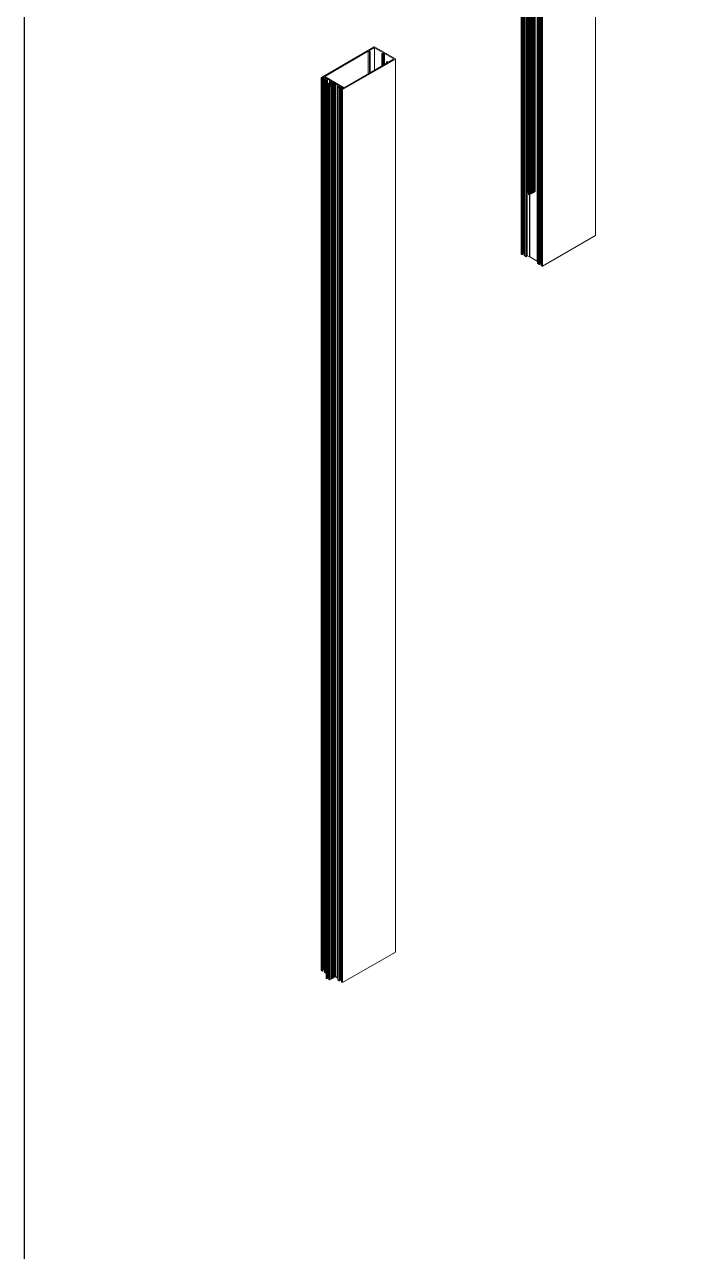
# Model space of a CAD drawing. Header units: millimetres. Extents: x 39 to 459, y 26 to 647.
# Drawn here: x 38.59 to 54.87, y 207.95 to 238.58 of the extents above; entities that cross this region are included whole.
import ezdxf

# ---------------------------------------------------------------- set-up
doc = ezdxf.new("R2010")
doc.units = ezdxf.units.MM
doc.layers.add('ANTET', color=7, linetype='Continuous')

# ---------------------------------------------------------------- blocks, each defined once
blk = doc.blocks.new('Griyaj Montajı')
at = {"color": 7, "linetype": 'Continuous', "lineweight": 15}
for p, q in [((11035.798, 2149.748), (11035.798, 2125.007)), ((11035.799, 2125.008), (11035.799, 2149.749)), ((11033.946, 2149.29), (11033.946, 2124.549)), ((11033.946, 2149.289), (11033.946, 2124.548)), ((11033.999, 2149.305), (11033.999, 2124.564)), ((11034.004, 2149.305), (11034.004, 2124.564)), ((11033.966, 2149.278), (11033.966, 2124.536)), ((11033.966, 2149.278), (11033.966, 2124.537)), ((11033.974, 2149.274), (11033.974, 2124.533)), ((11033.98, 2149.274), (11033.98, 2124.533)), ((11033.987, 2149.278), (11033.987, 2124.537)), ((11033.988, 2124.538), (11033.988, 2149.279)), ((11034.021, 2149.248), (11034.021, 2124.506)), ((11034.022, 2149.246), (11034.022, 2124.505)), ((11034.029, 2149.241), (11034.029, 2124.5)), ((11034.029, 2149.241), (11034.029, 2124.5)), ((11034.059, 2149.224), (11034.059, 2124.483)), ((11034.065, 2149.098), (11034.065, 2126.072)), ((11034.066, 2149.097), (11034.066, 2126.071)), ((11034.076, 2149.092), (11034.076, 2126.065)), ((11034.078, 2149.091), (11034.078, 2126.065)), ((11034.086, 2149.091), (11034.086, 2126.065)), ((11034.089, 2149.092), (11034.089, 2126.065)), ((11034.116, 2149.107), (11034.116, 2126.081)), ((11034.123, 2149.111), (11034.123, 2126.085)), ((11034.13, 2149.061), (11034.13, 2126.035)), ((11034.131, 2149.06), (11034.131, 2126.033)), ((11034.141, 2149.054), (11034.141, 2126.028)), ((11034.145, 2149.054), (11034.145, 2126.028)), ((11034.151, 2149.058), (11034.151, 2126.032)), ((11034.152, 2126.033), (11034.152, 2149.059)), ((11034.159, 2149.071), (11034.159, 2126.044)), ((11034.161, 2149.071), (11034.161, 2126.045)), ((11034.189, 2149.071), (11034.189, 2126.045)), ((11034.194, 2149.074), (11034.194, 2126.047)), ((11034.198, 2149.081), (11034.198, 2126.055)), ((11034.206, 2149.081), (11034.206, 2126.055)), ((11034.211, 2149.084), (11034.211, 2126.057)), ((11034.215, 2149.091), (11034.215, 2126.064)), ((11034.223, 2149.091), (11034.223, 2126.064)), ((11034.228, 2149.094), (11034.228, 2126.067)), ((11034.232, 2149.101), (11034.232, 2126.074)), ((11034.24, 2149.101), (11034.24, 2126.074)), ((11034.245, 2149.103), (11034.245, 2126.077)), ((11034.249, 2149.111), (11034.249, 2126.084)), ((11034.257, 2149.111), (11034.257, 2126.084)), ((11034.262, 2149.113), (11034.262, 2126.087)), ((11034.266, 2149.12), (11034.266, 2126.094)), ((11034.274, 2149.12), (11034.274, 2126.094)), ((11034.279, 2149.123), (11034.279, 2126.096)), ((11034.28, 2149.128), (11034.28, 2126.102)), ((11034.292, 2149.136), (11034.292, 2126.109)), ((11034.296, 2149.136), (11034.296, 2126.109)), ((11034.344, 2149.108), (11034.344, 2124.367)), ((11034.351, 2149.104), (11034.351, 2124.363)), ((11034.356, 2149.056), (11034.356, 2124.315)), ((11034.36, 2149.05), (11034.36, 2124.309)), ((11034.39, 2149.033), (11034.39, 2124.292)), ((11034.39, 2149.033), (11034.39, 2124.292)), ((11034.398, 2149.029), (11034.398, 2124.288)), ((11034.404, 2149.029), (11034.404, 2124.288)), ((11034.411, 2149.033), (11034.411, 2124.292)), ((11034.412, 2124.293), (11034.412, 2149.034)), ((11034.415, 2149.055), (11034.415, 2124.314)), ((11034.436, 2149.055), (11034.436, 2124.314)), ((11034.445, 2149.003), (11034.445, 2124.261)), ((11034.446, 2149.001), (11034.446, 2124.26)), ((11034.453, 2148.996), (11034.453, 2124.255)), ((11034.453, 2148.996), (11034.453, 2124.255)), ((11034.473, 2148.985), (11034.473, 2124.244)), ((11034.477, 2148.985), (11034.477, 2124.244)), ((11030.279, 2129.719), (11028.957, 2128.956)), ((11030.281, 2129.696), (11030.143, 2129.617)), ((11030.515, 2129.561), (11030.281, 2129.696)), ((11030.281, 2129.696), (11030.281, 2129.133)), ((11030.809, 2129.416), (11030.283, 2129.719)), ((11030.127, 2129.607), (11029.04, 2128.98)), ((11029.487, 2128.65), (11030.809, 2129.413)), ((11030.157, 2129.59), (11030.127, 2129.607)), ((11030.127, 2129.607), (11030.127, 2129.044)), ((11030.143, 2129.617), (11030.173, 2129.599)), ((11030.173, 2129.597), (11030.161, 2129.59)), ((11030.173, 2129.071), (11030.173, 2129.598)), ((11030.467, 2129.538), (11030.471, 2129.551)), ((11030.467, 2129.538), (11030.467, 2129.24)), ((11030.493, 2129.522), (11030.468, 2129.537)), ((11030.476, 2129.552), (11030.486, 2129.545)), ((11030.491, 2129.545), (11030.515, 2129.561)), ((11030.517, 2129.524), (11030.496, 2129.522)), ((11030.534, 2129.55), (11030.507, 2129.536)), ((11030.507, 2129.533), (11030.518, 2129.527)), ((11030.519, 2129.27), (11030.519, 2129.526)), ((11030.769, 2129.414), (11030.534, 2129.55)), ((11030.534, 2129.55), (11030.534, 2129.279)), ((11030.631, 2129.335), (11030.769, 2129.414)), ((11030.809, 2129.413), (11030.809, 2107.122)), ((11030.81, 2107.123), (11030.81, 2129.414)), ((11029.528, 2128.698), (11030.615, 2129.326)), ((11030.584, 2129.344), (11030.584, 2129.308)), ((11030.585, 2129.345), (11030.597, 2129.352)), ((11030.615, 2129.326), (11030.585, 2129.343)), ((11030.601, 2129.352), (11030.631, 2129.335)), ((11028.956, 2128.955), (11028.956, 2106.664)), ((11028.957, 2128.954), (11028.976, 2128.943)), ((11028.957, 2128.954), (11028.957, 2106.662)), ((11028.976, 2128.943), (11028.985, 2128.939)), ((11028.976, 2128.943), (11028.976, 2106.651)), ((11028.976, 2128.943), (11028.976, 2106.651)), ((11028.985, 2128.955), (11029.01, 2128.97)), ((11028.997, 2128.945), (11028.985, 2128.953)), ((11028.985, 2128.939), (11028.985, 2106.647)), ((11028.991, 2128.939), (11028.997, 2128.943)), ((11028.991, 2128.939), (11028.991, 2106.648)), ((11028.997, 2128.943), (11028.997, 2106.651)), ((11028.998, 2106.653), (11028.998, 2128.944)), ((11029.01, 2128.97), (11029.01, 2106.678)), ((11029.014, 2128.97), (11029.047, 2128.951)), ((11029.014, 2128.97), (11029.014, 2106.678)), ((11029.032, 2128.913), (11029.032, 2106.621)), ((11029.04, 2128.918), (11029.033, 2128.915)), ((11029.033, 2128.911), (11029.04, 2128.906)), ((11029.033, 2128.911), (11029.033, 2106.62)), ((11029.04, 2128.98), (11029.528, 2128.698)), ((11029.04, 2128.906), (11029.07, 2128.889)), ((11029.04, 2128.906), (11029.04, 2106.615)), ((11029.04, 2128.906), (11029.04, 2106.615)), ((11029.057, 2128.911), (11029.044, 2128.918)), ((11029.047, 2128.951), (11029.054, 2128.951)), ((11029.047, 2128.951), (11029.047, 2128.917)), ((11029.054, 2128.951), (11029.054, 2128.947)), ((11029.054, 2128.947), (11029.078, 2128.933)), ((11029.054, 2128.947), (11029.054, 2128.913)), ((11029.078, 2128.921), (11029.061, 2128.911)), ((11029.07, 2128.889), (11029.07, 2106.598)), ((11029.076, 2128.764), (11029.076, 2106.472)), ((11029.083, 2128.768), (11029.077, 2128.765)), ((11029.078, 2128.933), (11029.078, 2128.921)), ((11029.082, 2128.903), (11029.105, 2128.915)), ((11029.094, 2128.893), (11029.082, 2128.9)), ((11029.091, 2128.767), (11029.088, 2128.768)), ((11029.091, 2128.889), (11029.094, 2128.891)), ((11029.095, 2128.767), (11029.095, 2128.892)), ((11029.106, 2128.773), (11029.095, 2128.767)), ((11029.099, 2128.757), (11029.127, 2128.773)), ((11029.106, 2128.791), (11029.106, 2128.774)), ((11029.109, 2128.915), (11029.164, 2128.884)), ((11029.119, 2128.793), (11029.111, 2128.793)), ((11029.123, 2128.8), (11029.123, 2128.796)), ((11029.125, 2128.778), (11029.133, 2128.777)), ((11029.127, 2128.773), (11029.125, 2128.778)), ((11029.127, 2128.773), (11029.127, 2106.481)), ((11029.136, 2128.803), (11029.128, 2128.803)), ((11029.133, 2128.777), (11029.146, 2128.784)), ((11029.133, 2128.777), (11029.133, 2106.485)), ((11029.14, 2128.81), (11029.14, 2128.806)), ((11029.144, 2128.789), (11029.152, 2128.788)), ((11029.146, 2128.784), (11029.144, 2128.789)), ((11029.153, 2128.813), (11029.145, 2128.813)), ((11029.146, 2128.784), (11029.146, 2128.735)), ((11029.152, 2128.788), (11029.195, 2128.763)), ((11029.152, 2128.788), (11029.152, 2128.739)), ((11029.157, 2128.82), (11029.157, 2128.815)), ((11029.17, 2128.823), (11029.162, 2128.823)), ((11029.172, 2128.799), (11029.163, 2128.8)), ((11029.163, 2128.8), (11029.165, 2128.795)), ((11029.164, 2128.884), (11029.17, 2128.884)), ((11029.164, 2128.884), (11029.164, 2128.823)), ((11029.165, 2128.795), (11029.207, 2128.77)), ((11029.17, 2128.884), (11029.17, 2128.88)), ((11029.17, 2128.88), (11029.218, 2128.852)), ((11029.17, 2128.88), (11029.17, 2128.823)), ((11029.184, 2128.806), (11029.172, 2128.799)), ((11029.172, 2128.799), (11029.172, 2128.791)), ((11029.174, 2128.83), (11029.174, 2128.825)), ((11029.187, 2128.832), (11029.179, 2128.832)), ((11029.191, 2128.81), (11029.182, 2128.811)), ((11029.182, 2128.811), (11029.184, 2128.806)), ((11029.184, 2128.806), (11029.184, 2128.784)), ((11029.191, 2128.84), (11029.191, 2128.835)), ((11029.203, 2128.817), (11029.191, 2128.81)), ((11029.191, 2128.81), (11029.191, 2128.78)), ((11029.203, 2128.842), (11029.196, 2128.842)), ((11029.21, 2128.821), (11029.201, 2128.822)), ((11029.201, 2128.822), (11029.203, 2128.817)), ((11029.203, 2128.817), (11029.203, 2128.773)), ((11029.218, 2128.85), (11029.205, 2128.843)), ((11029.207, 2128.77), (11029.217, 2128.776)), ((11029.236, 2128.836), (11029.21, 2128.821)), ((11029.21, 2128.821), (11029.21, 2128.772)), ((11029.217, 2128.776), (11029.225, 2128.775)), ((11029.224, 2128.78), (11029.236, 2128.787)), ((11029.225, 2128.775), (11029.224, 2128.78)), ((11029.224, 2128.78), (11029.224, 2128.775)), ((11029.236, 2128.787), (11029.245, 2128.786)), ((11029.238, 2128.759), (11029.238, 2128.763)), ((11029.243, 2128.791), (11029.255, 2128.798)), ((11029.245, 2128.786), (11029.243, 2128.791)), ((11029.243, 2128.791), (11029.243, 2128.786)), ((11029.243, 2128.766), (11029.251, 2128.766)), ((11029.243, 2128.766), (11029.243, 2106.474)), ((11029.278, 2128.817), (11029.247, 2128.836)), ((11029.251, 2128.766), (11029.251, 2106.474)), ((11029.255, 2128.798), (11029.264, 2128.797)), ((11029.255, 2128.769), (11029.255, 2128.773)), ((11029.255, 2128.769), (11029.255, 2106.477)), ((11029.26, 2128.776), (11029.268, 2128.776)), ((11029.26, 2128.776), (11029.26, 2106.484)), ((11029.262, 2128.802), (11029.278, 2128.811)), ((11029.264, 2128.797), (11029.262, 2128.802)), ((11029.262, 2128.802), (11029.262, 2128.797)), ((11029.268, 2128.776), (11029.268, 2106.484)), ((11029.272, 2128.778), (11029.272, 2128.783)), ((11029.272, 2128.778), (11029.272, 2106.487)), ((11029.277, 2128.786), (11029.285, 2128.786)), ((11029.277, 2128.786), (11029.277, 2106.494)), ((11029.285, 2128.786), (11029.285, 2106.494)), ((11029.289, 2128.788), (11029.289, 2128.792)), ((11029.289, 2128.788), (11029.289, 2106.497)), ((11029.29, 2128.794), (11029.303, 2128.801)), ((11029.29, 2128.794), (11029.29, 2106.502)), ((11029.303, 2128.801), (11029.303, 2106.509)), ((11029.307, 2128.801), (11029.355, 2128.773)), ((11029.307, 2128.801), (11029.307, 2106.509)), ((11029.355, 2128.773), (11029.361, 2128.773)), ((11029.355, 2128.773), (11029.355, 2106.482)), ((11029.361, 2128.773), (11029.361, 2128.77)), ((11029.361, 2128.77), (11029.416, 2128.738)), ((11029.361, 2128.77), (11029.361, 2106.478)), ((11029.077, 2128.762), (11029.086, 2128.757)), ((11029.077, 2128.762), (11029.077, 2106.471)), ((11029.086, 2128.757), (11029.086, 2106.465)), ((11029.089, 2128.756), (11029.097, 2128.756)), ((11029.089, 2128.756), (11029.089, 2106.465)), ((11029.097, 2128.756), (11029.097, 2106.465)), ((11029.099, 2128.757), (11029.099, 2106.465)), ((11029.141, 2128.731), (11029.141, 2128.726)), ((11029.141, 2128.726), (11029.141, 2106.435)), ((11029.179, 2128.754), (11029.142, 2128.732)), ((11029.142, 2128.725), (11029.151, 2128.719)), ((11029.142, 2128.725), (11029.142, 2106.433)), ((11029.151, 2128.719), (11029.151, 2106.428)), ((11029.155, 2128.719), (11029.162, 2128.723)), ((11029.155, 2128.719), (11029.155, 2106.428)), ((11029.159, 2128.73), (11029.169, 2128.736)), ((11029.162, 2128.726), (11029.159, 2128.727)), ((11029.162, 2128.723), (11029.162, 2106.432)), ((11029.163, 2106.433), (11029.163, 2128.724)), ((11029.169, 2128.736), (11029.169, 2106.444)), ((11029.171, 2128.737), (11029.2, 2128.737)), ((11029.171, 2128.737), (11029.171, 2106.445)), ((11029.187, 2128.753), (11029.179, 2128.754)), ((11029.195, 2128.763), (11029.185, 2128.758)), ((11029.185, 2128.758), (11029.187, 2128.753)), ((11029.185, 2128.758), (11029.185, 2128.753)), ((11029.2, 2128.737), (11029.2, 2106.445)), ((11029.205, 2128.739), (11029.205, 2128.744)), ((11029.205, 2128.739), (11029.205, 2106.448)), ((11029.209, 2128.746), (11029.217, 2128.746)), ((11029.209, 2128.746), (11029.209, 2106.455)), ((11029.217, 2128.746), (11029.217, 2106.455)), ((11029.222, 2128.749), (11029.222, 2128.754)), ((11029.222, 2128.749), (11029.222, 2106.457)), ((11029.226, 2128.756), (11029.234, 2128.756)), ((11029.226, 2128.756), (11029.226, 2106.465)), ((11029.234, 2128.756), (11029.234, 2106.465)), ((11029.238, 2128.759), (11029.238, 2106.467)), ((11029.366, 2128.721), (11029.366, 2106.43)), ((11029.374, 2128.729), (11029.371, 2128.727)), ((11029.371, 2128.715), (11029.4, 2128.698)), ((11029.371, 2128.715), (11029.371, 2106.424)), ((11029.39, 2128.723), (11029.378, 2128.729)), ((11029.416, 2128.735), (11029.394, 2128.723)), ((11029.4, 2128.698), (11029.4, 2106.406)), ((11029.401, 2128.698), (11029.409, 2128.694)), ((11029.401, 2128.698), (11029.401, 2106.406)), ((11029.409, 2128.71), (11029.426, 2128.72)), ((11029.422, 2128.701), (11029.409, 2128.708)), ((11029.409, 2128.694), (11029.409, 2106.402)), ((11029.415, 2128.694), (11029.422, 2128.698)), ((11029.415, 2128.694), (11029.415, 2106.403)), ((11029.422, 2128.698), (11029.422, 2106.406)), ((11029.423, 2106.408), (11029.423, 2128.699)), ((11029.426, 2128.72), (11029.447, 2128.72)), ((11029.426, 2128.72), (11029.426, 2106.429)), ((11029.447, 2128.72), (11029.472, 2128.706)), ((11029.447, 2128.72), (11029.447, 2106.429)), ((11029.456, 2128.668), (11029.456, 2106.376)), ((11029.464, 2128.674), (11029.457, 2128.67)), ((11029.457, 2128.666), (11029.464, 2128.661)), ((11029.457, 2128.666), (11029.457, 2106.375)), ((11029.464, 2128.661), (11029.483, 2128.65)), ((11029.464, 2128.661), (11029.464, 2106.37)), ((11029.464, 2128.661), (11029.464, 2106.37)), ((11029.481, 2128.666), (11029.468, 2128.674)), ((11029.472, 2128.706), (11029.478, 2128.706)), ((11029.472, 2128.706), (11029.472, 2128.672)), ((11029.478, 2128.706), (11029.478, 2128.702)), ((11029.478, 2128.702), (11029.511, 2128.683)), ((11029.478, 2128.702), (11029.478, 2128.668)), ((11029.483, 2128.65), (11029.483, 2106.359)), ((11029.511, 2128.681), (11029.485, 2128.666)), ((11029.487, 2128.65), (11029.487, 2106.359)), ((11034.076, 2126.065), (11034.066, 2126.071)), ((11034.078, 2126.065), (11034.086, 2126.065)), ((11034.084, 2124.486), (11034.084, 2126.065)), ((11034.089, 2126.065), (11034.116, 2126.081)), ((11034.116, 2126.086), (11034.123, 2126.085)), ((11034.123, 2126.085), (11034.13, 2126.089)), ((11034.141, 2126.028), (11034.131, 2126.033)), ((11034.145, 2126.028), (11034.151, 2126.032)), ((11034.152, 2126.041), (11034.159, 2126.044)), ((11034.153, 2126.041), (11034.153, 2124.477)), ((11034.16, 2126.045), (11034.16, 2124.474)), ((11034.161, 2126.045), (11034.189, 2126.045)), ((11034.198, 2126.055), (11034.206, 2126.055)), ((11034.215, 2126.064), (11034.223, 2126.064)), ((11034.232, 2126.074), (11034.24, 2126.074)), ((11034.249, 2126.084), (11034.257, 2126.084)), ((11034.266, 2126.094), (11034.274, 2126.094)), ((11034.28, 2126.102), (11034.292, 2126.109)), ((11034.477, 2124.244), (11035.798, 2125.007)), ((11033.946, 2124.548), (11033.966, 2124.537)), ((11033.966, 2124.536), (11033.974, 2124.533)), ((11033.98, 2124.533), (11033.987, 2124.537)), ((11033.988, 2124.557), (11033.999, 2124.564)), ((11034.004, 2124.564), (11034.021, 2124.554)), ((11034.022, 2124.505), (11034.029, 2124.5)), ((11034.029, 2124.5), (11034.059, 2124.483)), ((11034.08, 2124.483), (11034.083, 2124.485)), ((11034.084, 2124.503), (11034.094, 2124.509)), ((11034.098, 2124.509), (11034.153, 2124.477)), ((11034.153, 2124.477), (11034.16, 2124.477)), ((11034.16, 2124.474), (11034.344, 2124.367)), ((11034.344, 2124.367), (11034.351, 2124.367)), ((11034.351, 2124.363), (11034.356, 2124.36)), ((11034.36, 2124.309), (11034.39, 2124.292)), ((11034.39, 2124.292), (11034.398, 2124.288)), ((11034.404, 2124.288), (11034.411, 2124.292)), ((11034.412, 2124.312), (11034.415, 2124.314)), ((11034.415, 2124.314), (11034.436, 2124.314)), ((11034.436, 2124.314), (11034.445, 2124.309)), ((11034.446, 2124.26), (11034.453, 2124.255)), ((11034.453, 2124.255), (11034.473, 2124.244)), ((11029.487, 2106.359), (11030.809, 2107.122)), ((11028.957, 2106.662), (11028.976, 2106.651)), ((11028.976, 2106.651), (11028.985, 2106.647)), ((11028.991, 2106.648), (11028.997, 2106.651)), ((11028.998, 2106.672), (11029.01, 2106.678)), ((11029.014, 2106.678), (11029.032, 2106.668)), ((11029.033, 2106.62), (11029.04, 2106.615)), ((11029.04, 2106.615), (11029.07, 2106.598)), ((11029.077, 2106.471), (11029.086, 2106.465)), ((11029.089, 2106.465), (11029.097, 2106.465)), ((11029.099, 2106.465), (11029.127, 2106.481)), ((11029.127, 2106.486), (11029.133, 2106.485)), ((11029.133, 2106.485), (11029.141, 2106.489)), ((11029.142, 2106.433), (11029.151, 2106.428)), ((11029.155, 2106.428), (11029.162, 2106.432)), ((11029.163, 2106.441), (11029.169, 2106.444)), ((11029.171, 2106.445), (11029.2, 2106.445)), ((11029.209, 2106.455), (11029.217, 2106.455)), ((11029.226, 2106.465), (11029.234, 2106.465)), ((11029.243, 2106.474), (11029.251, 2106.474)), ((11029.26, 2106.484), (11029.268, 2106.484)), ((11029.277, 2106.494), (11029.285, 2106.494)), ((11029.29, 2106.502), (11029.303, 2106.509)), ((11029.307, 2106.509), (11029.355, 2106.482)), ((11029.355, 2106.482), (11029.361, 2106.482)), ((11029.361, 2106.478), (11029.366, 2106.475)), ((11029.371, 2106.424), (11029.4, 2106.406)), ((11029.423, 2106.427), (11029.426, 2106.429)), ((11029.426, 2106.429), (11029.447, 2106.429)), ((11029.447, 2106.429), (11029.456, 2106.423)), ((11029.401, 2106.406), (11029.409, 2106.402)), ((11029.415, 2106.403), (11029.422, 2106.406)), ((11029.457, 2106.375), (11029.464, 2106.37)), ((11029.464, 2106.37), (11029.483, 2106.359))]:
    blk.add_line(p, q, dxfattribs=at)
at = {"color": 8, "linetype": 'Continuous', "lineweight": 15}
for p, q in [((11030.157, 2129.59), (11030.157, 2129.061)), ((11030.161, 2129.59), (11030.161, 2129.064)), ((11030.173, 2129.597), (11030.173, 2129.07)), ((11030.468, 2129.537), (11030.468, 2129.241)), ((11030.493, 2129.522), (11030.493, 2129.255)), ((11030.496, 2129.522), (11030.496, 2129.257)), ((11030.507, 2129.536), (11030.507, 2129.533)), ((11030.517, 2129.524), (11030.517, 2129.269)), ((11030.585, 2129.343), (11030.585, 2129.309)), ((11028.985, 2128.955), (11028.985, 2128.953)), ((11029.082, 2128.903), (11029.082, 2128.9)), ((11029.091, 2128.889), (11029.091, 2128.767)), ((11029.094, 2128.891), (11029.094, 2128.766)), ((11029.105, 2128.915), (11029.105, 2128.772)), ((11029.109, 2128.915), (11029.109, 2128.793)), ((11029.218, 2128.852), (11029.218, 2128.85)), ((11029.236, 2128.836), (11029.236, 2128.787)), ((11029.247, 2128.836), (11029.247, 2128.793)), ((11029.278, 2128.817), (11029.278, 2128.811)), ((11029.159, 2128.73), (11029.159, 2128.727)), ((11029.409, 2128.71), (11029.409, 2128.708)), ((11029.416, 2128.738), (11029.416, 2128.735)), ((11029.511, 2128.683), (11029.511, 2128.681)), ((11034.08, 2126.065), (11034.08, 2124.483)), ((11034.083, 2126.065), (11034.083, 2124.485)), ((11034.094, 2126.068), (11034.094, 2124.509)), ((11034.098, 2126.071), (11034.098, 2124.509))]:
    blk.add_line(p, q, dxfattribs=at)
at = {"color": 7, "linetype": 'Continuous', "lineweight": 15, "flags": 128}
for points in [[(11030.518, 2129.527), (11030.519, 2129.527), (11030.519, 2129.526), (11030.519, 2129.526), (11030.519, 2129.525), (11030.519, 2129.525), (11030.518, 2129.525), (11030.518, 2129.524), (11030.517, 2129.524)], [(11029.033, 2128.915), (11029.033, 2128.914), (11029.032, 2128.914), (11029.032, 2128.913), (11029.032, 2128.913), (11029.032, 2128.912), (11029.032, 2128.912), (11029.032, 2128.911), (11029.033, 2128.911)], [(11029.111, 2128.793), (11029.11, 2128.793), (11029.109, 2128.793), (11029.108, 2128.793), (11029.108, 2128.792), (11029.107, 2128.792), (11029.107, 2128.792), (11029.107, 2128.791), (11029.106, 2128.791)], [(11029.123, 2128.796), (11029.123, 2128.795), (11029.123, 2128.795), (11029.123, 2128.794), (11029.122, 2128.794), (11029.121, 2128.794), (11029.121, 2128.793), (11029.12, 2128.793), (11029.119, 2128.793)], [(11029.128, 2128.803), (11029.127, 2128.803), (11029.126, 2128.803), (11029.125, 2128.803), (11029.125, 2128.802), (11029.124, 2128.802), (11029.124, 2128.801), (11029.124, 2128.801), (11029.123, 2128.8)], [(11029.14, 2128.806), (11029.14, 2128.805), (11029.14, 2128.805), (11029.14, 2128.804), (11029.139, 2128.804), (11029.138, 2128.803), (11029.138, 2128.803), (11029.137, 2128.803), (11029.136, 2128.803)], [(11029.145, 2128.813), (11029.144, 2128.813), (11029.143, 2128.813), (11029.142, 2128.812), (11029.142, 2128.812), (11029.141, 2128.812), (11029.141, 2128.811), (11029.14, 2128.811), (11029.14, 2128.81)], [(11029.157, 2128.815), (11029.157, 2128.815), (11029.157, 2128.814), (11029.157, 2128.814), (11029.156, 2128.814), (11029.155, 2128.813), (11029.155, 2128.813), (11029.154, 2128.813), (11029.153, 2128.813)], [(11029.162, 2128.823), (11029.161, 2128.822), (11029.16, 2128.822), (11029.159, 2128.822), (11029.159, 2128.822), (11029.158, 2128.821), (11029.158, 2128.821), (11029.157, 2128.82), (11029.157, 2128.82)], [(11029.174, 2128.825), (11029.174, 2128.825), (11029.174, 2128.824), (11029.174, 2128.824), (11029.173, 2128.823), (11029.172, 2128.823), (11029.172, 2128.823), (11029.171, 2128.823), (11029.17, 2128.823)], [(11029.179, 2128.832), (11029.178, 2128.832), (11029.177, 2128.832), (11029.176, 2128.832), (11029.176, 2128.832), (11029.175, 2128.831), (11029.175, 2128.831), (11029.174, 2128.83), (11029.174, 2128.83)], [(11029.191, 2128.835), (11029.191, 2128.834), (11029.191, 2128.834), (11029.191, 2128.834), (11029.19, 2128.833), (11029.189, 2128.833), (11029.189, 2128.833), (11029.188, 2128.832), (11029.187, 2128.832)], [(11029.196, 2128.842), (11029.195, 2128.842), (11029.194, 2128.842), (11029.193, 2128.842), (11029.193, 2128.841), (11029.192, 2128.841), (11029.192, 2128.841), (11029.191, 2128.84), (11029.191, 2128.84)], [(11029.238, 2128.763), (11029.239, 2128.764), (11029.239, 2128.764), (11029.239, 2128.765), (11029.24, 2128.765), (11029.241, 2128.765), (11029.241, 2128.766), (11029.242, 2128.766), (11029.243, 2128.766)], [(11029.251, 2128.766), (11029.252, 2128.766), (11029.253, 2128.766), (11029.253, 2128.766), (11029.254, 2128.767), (11029.255, 2128.767), (11029.255, 2128.768), (11029.255, 2128.768), (11029.255, 2128.769)], [(11029.255, 2128.773), (11029.256, 2128.774), (11029.256, 2128.774), (11029.256, 2128.775), (11029.257, 2128.775), (11029.257, 2128.775), (11029.258, 2128.776), (11029.259, 2128.776), (11029.26, 2128.776)], [(11029.268, 2128.776), (11029.269, 2128.776), (11029.27, 2128.776), (11029.27, 2128.776), (11029.271, 2128.776), (11029.272, 2128.777), (11029.272, 2128.777), (11029.272, 2128.778), (11029.272, 2128.778)], [(11029.272, 2128.783), (11029.273, 2128.783), (11029.273, 2128.784), (11029.273, 2128.784), (11029.274, 2128.785), (11029.274, 2128.785), (11029.275, 2128.785), (11029.276, 2128.785), (11029.277, 2128.786)], [(11029.285, 2128.786), (11029.286, 2128.786), (11029.287, 2128.786), (11029.287, 2128.786), (11029.288, 2128.786), (11029.289, 2128.787), (11029.289, 2128.787), (11029.289, 2128.788), (11029.289, 2128.788)], [(11029.2, 2128.737), (11029.201, 2128.737), (11029.202, 2128.737), (11029.203, 2128.737), (11029.203, 2128.737), (11029.204, 2128.738), (11029.204, 2128.738), (11029.204, 2128.739), (11029.205, 2128.739)], [(11029.205, 2128.744), (11029.205, 2128.744), (11029.205, 2128.745), (11029.205, 2128.745), (11029.206, 2128.746), (11029.207, 2128.746), (11029.207, 2128.746), (11029.208, 2128.746), (11029.209, 2128.746)], [(11029.217, 2128.746), (11029.218, 2128.746), (11029.219, 2128.747), (11029.22, 2128.747), (11029.22, 2128.747), (11029.221, 2128.747), (11029.221, 2128.748), (11029.221, 2128.748), (11029.222, 2128.749)], [(11029.222, 2128.754), (11029.222, 2128.754), (11029.222, 2128.755), (11029.222, 2128.755), (11029.223, 2128.755), (11029.224, 2128.756), (11029.224, 2128.756), (11029.225, 2128.756), (11029.226, 2128.756)], [(11029.234, 2128.756), (11029.235, 2128.756), (11029.236, 2128.756), (11029.236, 2128.757), (11029.237, 2128.757), (11029.238, 2128.757), (11029.238, 2128.758), (11029.238, 2128.758), (11029.238, 2128.759)], [(11029.457, 2128.67), (11029.457, 2128.669), (11029.456, 2128.669), (11029.456, 2128.668), (11029.456, 2128.668), (11029.456, 2128.667), (11029.456, 2128.667), (11029.457, 2128.667), (11029.457, 2128.666)], [(11034.189, 2126.045), (11034.19, 2126.045), (11034.191, 2126.045), (11034.192, 2126.045), (11034.193, 2126.046), (11034.193, 2126.046), (11034.194, 2126.046), (11034.194, 2126.047), (11034.194, 2126.047)], [(11034.194, 2126.052), (11034.194, 2126.053), (11034.194, 2126.053), (11034.195, 2126.054), (11034.195, 2126.054), (11034.196, 2126.054), (11034.197, 2126.054), (11034.198, 2126.055), (11034.198, 2126.055)], [(11034.206, 2126.055), (11034.207, 2126.055), (11034.208, 2126.055), (11034.209, 2126.055), (11034.21, 2126.055), (11034.21, 2126.056), (11034.211, 2126.056), (11034.211, 2126.057), (11034.211, 2126.057)], [(11034.211, 2126.062), (11034.211, 2126.062), (11034.211, 2126.063), (11034.212, 2126.063), (11034.212, 2126.064), (11034.213, 2126.064), (11034.214, 2126.064), (11034.214, 2126.064), (11034.215, 2126.064)], [(11034.223, 2126.064), (11034.224, 2126.065), (11034.225, 2126.065), (11034.226, 2126.065), (11034.227, 2126.065), (11034.227, 2126.066), (11034.228, 2126.066), (11034.228, 2126.067), (11034.228, 2126.067)], [(11034.228, 2126.072), (11034.228, 2126.072), (11034.228, 2126.073), (11034.229, 2126.073), (11034.229, 2126.074), (11034.23, 2126.074), (11034.231, 2126.074), (11034.231, 2126.074), (11034.232, 2126.074)], [(11034.24, 2126.074), (11034.241, 2126.074), (11034.242, 2126.074), (11034.243, 2126.075), (11034.243, 2126.075), (11034.244, 2126.075), (11034.244, 2126.076), (11034.245, 2126.076), (11034.245, 2126.077)], [(11034.245, 2126.081), (11034.245, 2126.082), (11034.245, 2126.082), (11034.246, 2126.083), (11034.246, 2126.083), (11034.247, 2126.084), (11034.248, 2126.084), (11034.248, 2126.084), (11034.249, 2126.084)], [(11034.257, 2126.084), (11034.258, 2126.084), (11034.259, 2126.084), (11034.26, 2126.084), (11034.26, 2126.085), (11034.261, 2126.085), (11034.261, 2126.086), (11034.262, 2126.086), (11034.262, 2126.087)], [(11034.262, 2126.091), (11034.262, 2126.092), (11034.262, 2126.092), (11034.263, 2126.093), (11034.263, 2126.093), (11034.264, 2126.093), (11034.265, 2126.094), (11034.265, 2126.094), (11034.266, 2126.094)], [(11034.274, 2126.094), (11034.275, 2126.094), (11034.276, 2126.094), (11034.277, 2126.094), (11034.277, 2126.095), (11034.278, 2126.095), (11034.278, 2126.095), (11034.279, 2126.096), (11034.279, 2126.096)], [(11029.2, 2106.445), (11029.201, 2106.445), (11029.202, 2106.445), (11029.203, 2106.445), (11029.203, 2106.446), (11029.204, 2106.446), (11029.204, 2106.447), (11029.204, 2106.447), (11029.205, 2106.448)], [(11029.205, 2106.452), (11029.205, 2106.453), (11029.205, 2106.453), (11029.205, 2106.454), (11029.206, 2106.454), (11029.207, 2106.454), (11029.207, 2106.455), (11029.208, 2106.455), (11029.209, 2106.455)], [(11029.217, 2106.455), (11029.218, 2106.455), (11029.219, 2106.455), (11029.22, 2106.455), (11029.22, 2106.456), (11029.221, 2106.456), (11029.221, 2106.456), (11029.221, 2106.457), (11029.222, 2106.457)], [(11029.222, 2106.462), (11029.222, 2106.462), (11029.222, 2106.463), (11029.222, 2106.463), (11029.223, 2106.464), (11029.224, 2106.464), (11029.224, 2106.464), (11029.225, 2106.465), (11029.226, 2106.465)], [(11029.234, 2106.465), (11029.235, 2106.465), (11029.236, 2106.465), (11029.236, 2106.465), (11029.237, 2106.465), (11029.238, 2106.466), (11029.238, 2106.466), (11029.238, 2106.467), (11029.238, 2106.467)], [(11029.238, 2106.472), (11029.239, 2106.472), (11029.239, 2106.473), (11029.239, 2106.473), (11029.24, 2106.474), (11029.241, 2106.474), (11029.241, 2106.474), (11029.242, 2106.474), (11029.243, 2106.474)], [(11029.251, 2106.474), (11029.252, 2106.474), (11029.253, 2106.475), (11029.253, 2106.475), (11029.254, 2106.475), (11029.255, 2106.476), (11029.255, 2106.476), (11029.255, 2106.476), (11029.255, 2106.477)], [(11029.255, 2106.482), (11029.256, 2106.482), (11029.256, 2106.483), (11029.256, 2106.483), (11029.257, 2106.483), (11029.257, 2106.484), (11029.258, 2106.484), (11029.259, 2106.484), (11029.26, 2106.484)], [(11029.268, 2106.484), (11029.269, 2106.484), (11029.27, 2106.484), (11029.27, 2106.485), (11029.271, 2106.485), (11029.272, 2106.485), (11029.272, 2106.486), (11029.272, 2106.486), (11029.272, 2106.487)], [(11029.272, 2106.491), (11029.273, 2106.492), (11029.273, 2106.492), (11029.273, 2106.493), (11029.274, 2106.493), (11029.274, 2106.494), (11029.275, 2106.494), (11029.276, 2106.494), (11029.277, 2106.494)], [(11029.285, 2106.494), (11029.286, 2106.494), (11029.287, 2106.494), (11029.287, 2106.494), (11029.288, 2106.495), (11029.289, 2106.495), (11029.289, 2106.496), (11029.289, 2106.496), (11029.289, 2106.497)]]:
    blk.add_lwpolyline(points, dxfattribs=at)
at = {"color": 7, "linetype": 'Continuous', "lineweight": 15}
for centre, radius, start, end in [((11030.281, 2129.715), 0.00461, 62.6129, 117.3871), ((11030.159, 2129.594), 0.00461, 242.6167, 297.3833), ((11030.172, 2129.598), 0.00131, 290.7921, 69.2079), ((11030.468, 2129.538), 0.00136, 167.5781, 248.3859), ((11030.474, 2129.548), 0.00384, 56.6958, 142.0815), ((11030.488, 2129.549), 0.00455, 241.1684, 298.8125), ((11030.495, 2129.526), 0.00456, 242.5105, 277.4076), ((11030.508, 2129.534), 0.00133, 108.2906, 251.7666), ((11030.809, 2129.414), 0.00131, 290.7869, 69.2131), ((11030.586, 2129.344), 0.00131, 110.7451, 249.1957), ((11030.599, 2129.348), 0.00461, 62.6139, 117.4058), ((11028.958, 2128.955), 0.00131, 110.8376, 249.1624), ((11028.977, 2128.944), 0.00159, 238.0278, 245.9454), ((11028.985, 2128.954), 0.00131, 110.8376, 249.1624), ((11028.987, 2128.945), 0.00699, 245.6864, 297.1916), ((11028.997, 2128.944), 0.00131, 290.7457, 69.3727), ((11029.012, 2128.966), 0.00462, 62.6386, 117.3614), ((11029.042, 2128.914), 0.0046, 62.5498, 117.4107), ((11029.04, 2128.907), 0.0012, 232.9321, 242.9115), ((11029.059, 2128.915), 0.00461, 242.6167, 297.3833), ((11029.08, 2128.91), 0.0231, 242.6234, 297.3806), ((11029.077, 2128.764), 0.00131, 110.7451, 249.1957), ((11029.083, 2128.901), 0.00131, 110.7616, 249.2384), ((11029.085, 2128.764), 0.00461, 62.6139, 117.4058), ((11029.093, 2128.771), 0.0046, 242.5498, 297.4107), ((11029.093, 2128.892), 0.00131, 290.8376, 69.1624), ((11029.107, 2128.911), 0.00461, 62.6257, 117.3743), ((11029.105, 2128.774), 0.00151, 294.4563, 354.3056), ((11029.203, 2128.846), 0.00433, 268.8769, 298.0328), ((11029.218, 2128.851), 0.00131, 290.8122, 69.1878), ((11029.241, 2128.826), 0.0115, 62.6282, 117.3876), ((11029.277, 2128.814), 0.00328, 290.8064, 69.1699), ((11029.291, 2128.792), 0.00151, 114.3906, 174.2608), ((11029.305, 2128.797), 0.00461, 62.6167, 117.3833), ((11029.089, 2128.761), 0.00433, 241.9928, 271.1503), ((11029.097, 2128.761), 0.00433, 268.8769, 298.0328), ((11029.142, 2128.731), 0.0015, 114.2389, 174.4126), ((11029.142, 2128.726), 0.00151, 185.7516, 245.5323), ((11029.153, 2128.724), 0.00461, 242.5929, 297.4071), ((11029.159, 2128.729), 0.00131, 110.771, 249.3474), ((11029.161, 2128.724), 0.00131, 290.7518, 69.2482), ((11029.171, 2128.732), 0.00432, 88.8159, 118.0411), ((11029.373, 2128.721), 0.00655, 110.7948, 249.1934), ((11029.376, 2128.725), 0.00461, 62.6257, 117.3743), ((11029.392, 2128.727), 0.00461, 242.6001, 297.3999), ((11029.401, 2128.7), 0.00184, 238.6049, 245.3949), ((11029.409, 2128.709), 0.00131, 110.7451, 249.1957), ((11029.412, 2128.7), 0.00699, 245.6789, 297.1991), ((11029.416, 2128.737), 0.00131, 290.8122, 69.1878), ((11029.421, 2128.699), 0.00131, 290.6785, 69.3807), ((11029.466, 2128.669), 0.0046, 62.5252, 117.4551), ((11029.465, 2128.663), 0.00163, 234.2381, 241.6054), ((11029.483, 2128.67), 0.00462, 242.6386, 297.3614), ((11029.485, 2128.654), 0.00462, 242.6386, 297.3614), ((11029.51, 2128.682), 0.00131, 290.8376, 69.1624), ((11034.067, 2126.072), 0.0015, 185.4916, 245.7465), ((11034.078, 2126.069), 0.00431, 241.9075, 271.2355), ((11034.087, 2126.069), 0.00434, 268.9197, 298.0336), ((11034.132, 2126.035), 0.0015, 185.5284, 245.7555), ((11034.143, 2126.032), 0.00461, 242.6257, 297.3743), ((11034.151, 2126.033), 0.00152, 294.534, 354.0261), ((11034.161, 2126.041), 0.00436, 88.9754, 117.9779), ((11034.28, 2126.101), 0.0015, 114.2389, 174.4126), ((11034.294, 2126.105), 0.00461, 62.5882, 117.4315), ((11035.798, 2125.008), 0.0015, 294.2389, 354.4126), ((11033.947, 2124.549), 0.00151, 185.5859, 245.698), ((11033.968, 2124.541), 0.00467, 240.6631, 243.3367), ((11033.977, 2124.539), 0.007, 245.7135, 297.1908), ((11033.986, 2124.538), 0.0015, 294.3126, 354.4494), ((11034.002, 2124.559), 0.00461, 62.6001, 117.3999), ((11034.023, 2124.507), 0.0021, 184.145, 240.269), ((11034.031, 2124.503), 0.00412, 236.4704, 239.3731), ((11034.069, 2124.503), 0.0231, 242.6056, 297.3904), ((11034.083, 2124.486), 0.00151, 294.4563, 354.3056), ((11034.096, 2124.505), 0.00461, 62.5882, 117.4315), ((11034.363, 2124.316), 0.00755, 185.7378, 245.5978), ((11034.392, 2124.296), 0.00488, 240.6988, 243.2743), ((11034.401, 2124.294), 0.007, 245.706, 297.1983), ((11034.41, 2124.293), 0.00151, 294.3906, 354.2608), ((11034.447, 2124.262), 0.00209, 184.0371, 240.3769), ((11034.456, 2124.258), 0.00413, 236.4727, 239.3708), ((11034.475, 2124.248), 0.00461, 242.6139, 297.4058), ((11030.808, 2107.123), 0.00152, 294.5524, 354.118), ((11028.958, 2106.664), 0.00151, 185.6565, 245.5816), ((11028.977, 2106.653), 0.00159, 238.0278, 245.9454), ((11028.987, 2106.654), 0.00699, 245.6864, 297.1916), ((11028.997, 2106.653), 0.00151, 294.4362, 354.2152), ((11029.012, 2106.674), 0.00462, 62.6386, 117.3614), ((11029.034, 2106.621), 0.00209, 184.0559, 240.5276), ((11029.04, 2106.616), 0.0012, 232.9321, 242.9115), ((11029.079, 2106.615), 0.0197, 241.2453, 261.4189), ((11029.078, 2106.472), 0.00151, 185.6565, 245.5816), ((11029.089, 2106.469), 0.00433, 241.9928, 271.1503), ((11029.097, 2106.469), 0.00433, 268.8769, 298.0328), ((11029.142, 2106.435), 0.00151, 185.7516, 245.5323), ((11029.153, 2106.432), 0.00461, 242.5929, 297.4071), ((11029.161, 2106.433), 0.00151, 294.3676, 354.2839), ((11029.171, 2106.441), 0.00432, 88.8159, 118.0411), ((11029.291, 2106.501), 0.00151, 114.3906, 174.2608), ((11029.305, 2106.505), 0.00461, 62.6167, 117.3833), ((11029.374, 2106.431), 0.00755, 185.691, 245.6096), ((11029.421, 2106.408), 0.0015, 294.2849, 354.3666), ((11029.401, 2106.408), 0.00184, 238.6049, 245.3949), ((11029.412, 2106.409), 0.00699, 245.6789, 297.1991), ((11029.458, 2106.376), 0.00209, 184.0783, 240.5052), ((11029.465, 2106.371), 0.00163, 234.2381, 241.6054), ((11029.485, 2106.363), 0.00462, 242.6386, 297.3614)]:
    blk.add_arc(centre, radius, start, end, dxfattribs=at)
blk = doc.blocks.new('MN50.S.1')
at = {"color": 252}
blk.add_lwpolyline([(9907.25, 888.558), (9907.25, 1185.558), (10117.25, 1185.558), (10117.25, 888.558)], close=True, dxfattribs=at)

msp = doc.modelspace()

# ---------------------------------------------------------------- block references
at = {"layer": 'ANTET', "color": 0}
for name, p in [('MN50.S.1', (-9868.658, -862.935)), ('Griyaj Montajı', (-10982.955, -1891.697))]:
    msp.add_blockref(name, p, dxfattribs=at)

doc.saveas('drawing.dxf')
